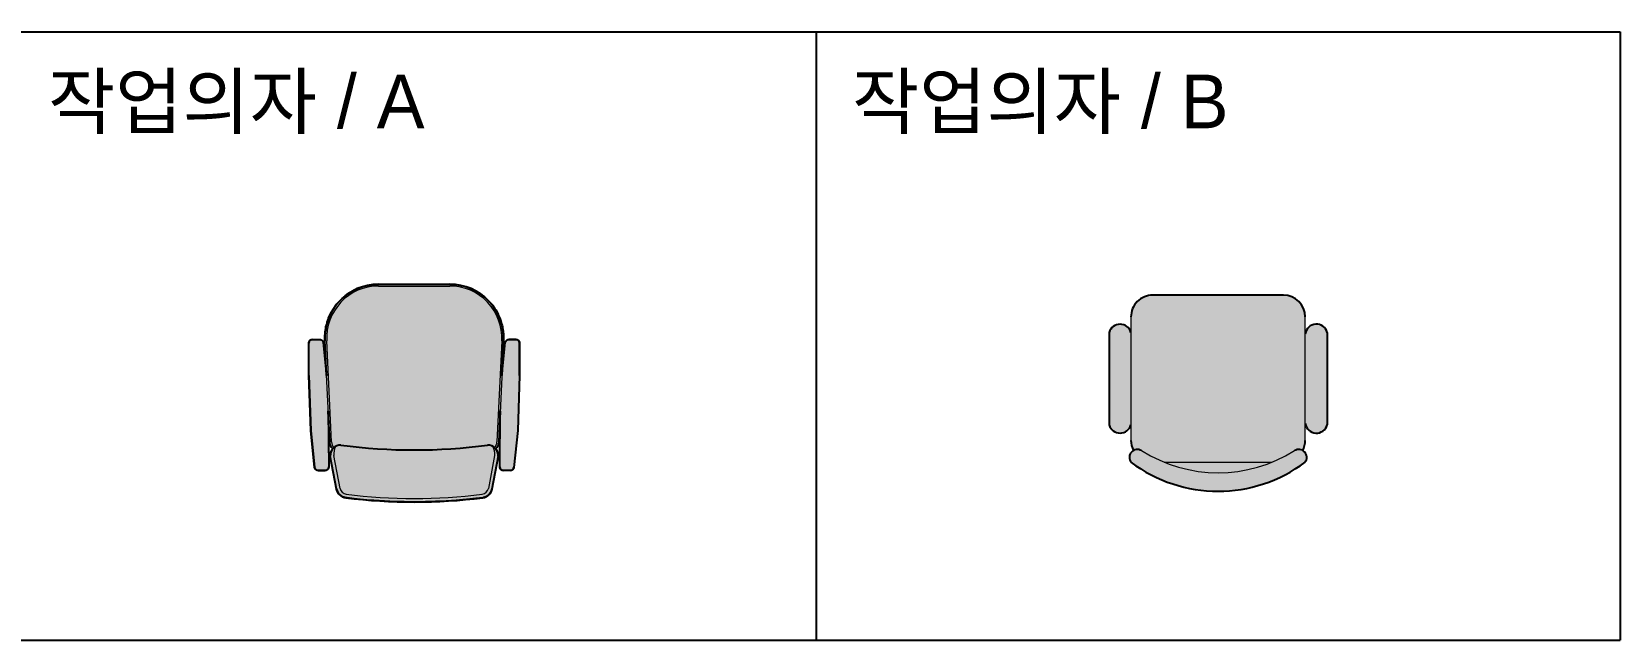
# Model space of a CAD drawing. Header units: millimetres. Extents: x 488786 to 747986, y 25193 to 95000.
# Drawn here: x 558855 to 563300, y 82345 to 84048 of the extents above; entities that cross this region are included whole.
import ezdxf

# ---------------------------------------------------------------- set-up
doc = ezdxf.new("R2010")
doc.units = ezdxf.units.MM
for name, color, linetype in [('10. ETC', 251, 'Continuous'), ('13. TXT2', 43, 'Continuous'), ('25. 255', 255, 'Continuous'), ('6. FUR1', 181, 'Continuous')]:
    doc.layers.add(name, color=color, linetype=linetype)
doc.layers.add('7. FUR2', color=241, linetype='Continuous', lineweight=5)
doc.styles.add('YUHIHA_TEXT', font='Pretendard-Regular.ttf')

# ---------------------------------------------------------------- blocks, each defined once
blk = doc.blocks.new('YUHIHA_Furniture_TaskChair_B_Plan')
at = {"layer": '25. 255', "transparency": 33554687}
blk.add_hatch(color=256, dxfattribs=at).paths.add_polyline_path([(-305.65, 363.2), (-305.05, 365.15), (-304.9, 365.45), (-304.7, 366.05), (-304.4, 366.7), (-304.3, 367), (-304, 367.6), (-303.9, 367.9), (-303.3, 369.1), (-303.1, 369.4), (-302.8, 370), (-302.45, 370.55), (-302.3, 370.85), (-301.75, 371.7), (-301.55, 371.95), (-301.4, 372.25), (-300.6, 373.35), (-299.8, 374.4), (-299.55, 374.65), (-299.15, 375.15), (-298.25, 376.15), (-297.05, 377.35), (-296.05, 378.25), (-295.55, 378.65), (-295.3, 378.9), (-294.8, 379.3), (-292.9, 380.7), (-292.6, 380.85), (-292.35, 381.05), (-292.05, 381.2), (-291.2, 381.75), (-290.6, 382.05), (-290.3, 382.25), (-289.75, 382.55), (-288.55, 383.15), (-288.2, 383.25), (-287.6, 383.55), (-286.35, 384.05), (-285.75, 384.25), (-285.45, 384.4), (-283.85, 384.9), (-283.5, 384.95), (-282.85, 385.15), (-281.55, 385.45), (-278.25, 385.95), (-277.9, 385.95), (-276.9, 386.05), (-275.9, 386.05), (-275.6, 386.1), (-274.9, 386.1), (-274.6, 386.05), (-273.6, 386.05), (-272.6, 385.95), (-271.6, 385.9), (-269.25, 385.55), (-268.95, 385.45), (-267.95, 385.25), (-267.65, 385.15), (-267.3, 385.1), (-266.65, 384.9), (-266.35, 384.85), (-265.05, 384.45), (-264.75, 384.3), (-263.8, 384), (-262.55, 383.45), (-262.25, 383.35), (-259.85, 382.15), (-259.3, 381.8), (-258.7, 381.5), (-257.85, 380.95), (-257.6, 380.75), (-256.75, 380.2), (-256.2, 379.8), (-255.15, 379), (-254.9, 378.75), (-254.4, 378.35), (-253.4, 377.45), (-252.2, 376.25), (-250.85, 374.75), (-250.25, 374), (-248.85, 372.1), (-248.3, 371.25), (-248.15, 370.95), (-247.95, 370.7), (-247.8, 370.4), (-247.6, 370.1), (-246.1, 367.15), (-246, 366.8), (-245.85, 366.5), (-245.35, 365.25), (-244.45, 362.4), (-244.15, 361.1), (-244.1, 360.75), (-244, 360.45), (-243.85, 359.45), (-243.85, 407.65), (-243.8, 407.8), (-243.8, 409.15), (-243.75, 409.25), (-243.75, 410.05), (-243.7, 410.2), (-243.7, 410.85), (-243.65, 411), (-243.65, 411.45), (-243.6, 411.55), (-243.6, 412), (-243.55, 412.1), (-243.55, 412.6), (-243.5, 412.7), (-243.5, 413.05), (-243.45, 413.15), (-243.45, 413.5), (-243.4, 413.6), (-243.4, 413.85), (-243.35, 413.95), (-243.35, 414.3), (-243.3, 414.4), (-243.3, 414.65), (-243.25, 414.75), (-243.2, 415.3), (-243.15, 415.4), (-243.15, 415.65), (-243.1, 415.75), (-243.1, 416), (-243.05, 416.1), (-243.05, 416.35), (-242.95, 416.65), (-242.95, 416.9), (-242.9, 417), (-242.85, 417.25), (-242.85, 417.45), (-242.8, 417.55), (-242.8, 417.7), (-242.75, 417.8), (-242.75, 417.9), (-242.7, 418), (-242.7, 418.25), (-242.65, 418.35), (-242.6, 418.7), (-242.55, 418.8), (-242.5, 419.15), (-242.45, 419.25), (-242.2, 420.5), (-242.1, 420.8), (-242.1, 420.95), (-242.05, 421.05), (-242.05, 421.15), (-241.95, 421.4), (-241.9, 421.7), (-241.85, 421.8), (-241.85, 421.95), (-241.75, 422.15), (-241.7, 422.5), (-241.6, 422.7), (-241.55, 423.05), (-241.45, 423.25), (-241.45, 423.35), (-241.35, 423.6), (-241.35, 423.7), (-241.25, 423.9), (-241.25, 424.05), (-241.15, 424.25), (-241.15, 424.35), (-241.05, 424.6), (-241.05, 424.7), (-240.95, 424.9), (-240.95, 425), (-240.8, 425.35), (-240.8, 425.45), (-240.7, 425.65), (-240.7, 425.8), (-240.55, 426.1), (-240.55, 426.2), (-240.4, 426.55), (-240.4, 426.65), (-240.25, 426.95), (-240.25, 427.1), (-240.05, 427.5), (-240.05, 427.6), (-239.85, 428.05), (-239.85, 428.15), (-239.6, 428.7), (-239.6, 428.8), (-239.35, 429.3), (-239.3, 429.55), (-239, 430.15), (-238.9, 430.4), (-238.9, 430.5), (-238.25, 431.85), (-238.25, 431.95), (-237.95, 432.6), (-237.25, 434), (-237.15, 434.1), (-236.92, 434.61), (-237.5, 435), (-238.15, 435.35), (-238.55, 435.65), (-238.75, 435.75), (-240.65, 437.25), (-241.85, 438.4), (-242.7, 439.3), (-243.45, 440.2), (-244.05, 441), (-244.15, 441.2), (-244.6, 441.8), (-245.2, 442.8), (-245.35, 443), (-245.55, 443.45), (-245.7, 443.65), (-245.8, 443.85), (-246.6, 445.6), (-246.8, 446.05), (-246.85, 446.3), (-247.05, 446.75), (-247.1, 447), (-247.2, 447.2), (-247.5, 448.35), (-247.6, 448.6), (-247.7, 449.05), (-247.95, 450.25), (-247.95, 450.5), (-248.05, 450.95), (-248.05, 451.2), (-248.15, 451.7), (-248.15, 451.9), (-248.2, 452.15), (-248.2, 452.65), (-248.25, 452.9), (-248.25, 455.05), (-248.2, 455.3), (-248.2, 455.75), (-248.1, 456.5), (-248.1, 456.75), (-248.05, 456.95), (-248.05, 457.2), (-247.85, 458.15), (-247.85, 458.4), (-247.8, 458.65), (-247.65, 459.1), (-247.45, 460.05), (-247.35, 460.25), (-247.25, 460.75), (-247.15, 460.95), (-247.1, 461.2), (-246.55, 462.55), (-246.5, 462.75), (-246.2, 463.45), (-246.1, 463.65), (-245.95, 463.85), (-245.85, 464.1), (-245.3, 465.15), (-244.65, 466.15), (-244.55, 466.35), (-244.1, 466.95), (-244, 467.15), (-243.85, 467.35), (-242.2, 468.6), (-235.6, 473.4), (-233.9, 474.55), (-232.25, 475.75), (-225.5, 480.35), (-223.8, 481.45), (-222.1, 482.6), (-215.2, 487), (-213.45, 488.05), (-211.7, 489.15), (-206.45, 492.3), (-204.7, 493.3), (-202.95, 494.35), (-194, 499.35), (-185, 504.1), (-183.15, 505), (-181.35, 505.95), (-175.85, 508.65), (-174, 509.5), (-172.15, 510.4), (-168.45, 512.1), (-164.7, 513.75), (-162.85, 514.6), (-155.3, 517.8), (-153.4, 518.55), (-151.55, 519.35), (-147.75, 520.85), (-142, 523), (-140.1, 523.75), (-130.45, 527.15), (-126.6, 528.45), (-124.65, 529.05), (-122.7, 529.7), (-116.85, 531.5), (-114.85, 532.05), (-112.9, 532.65), (-105.05, 534.85), (-95.15, 537.35), (-93.15, 537.8), (-91.15, 538.3), (-87.15, 539.2), (-85.15, 539.6), (-83.2, 540.05), (-75.15, 541.65), (-65.1, 543.4), (-59.05, 544.35), (-52.95, 545.15), (-50.95, 545.45), (-46.9, 545.95), (-44.85, 546.15), (-42.85, 546.4), (-36.75, 547), (-34.7, 547.15), (-32.65, 547.35), (-28.6, 547.65), (-26.55, 547.75), (-20.4, 548.15), (-18.4, 548.2), (-14.3, 548.4), (-6.15, 548.6), (-4.1, 548.6), (-2.05, 548.65), (2.05, 548.65), (4.1, 548.6), (6.15, 548.6), (14.3, 548.4), (18.4, 548.2), (20.4, 548.15), (22.45, 548), (28.6, 547.65), (32.65, 547.35), (34.7, 547.15), (36.75, 547), (42.85, 546.4), (44.85, 546.15), (46.9, 545.95), (50.95, 545.45), (52.95, 545.15), (59.05, 544.35), (65.1, 543.4), (75.15, 541.65), (83.2, 540.05), (85.15, 539.6), (87.15, 539.2), (91.15, 538.3), (93.15, 537.8), (95.15, 537.35), (105.05, 534.85), (112.9, 532.65), (114.85, 532.05), (116.85, 531.5), (122.7, 529.7), (124.65, 529.05), (126.6, 528.45), (130.45, 527.15), (138.15, 524.45), (140.1, 523.75), (142, 523), (145.8, 521.6), (151.55, 519.35), (153.4, 518.55), (155.3, 517.8), (162.85, 514.6), (164.7, 513.75), (168.45, 512.1), (172.15, 510.4), (174, 509.5), (175.85, 508.65), (181.35, 505.95), (183.15, 505), (185, 504.1), (194, 499.35), (199.4, 496.35), (202.95, 494.35), (204.7, 493.3), (206.45, 492.3), (211.7, 489.15), (216.95, 485.9), (222.1, 482.6), (223.8, 481.45), (225.5, 480.35), (228.9, 478.05), (232.25, 475.75), (233.9, 474.55), (235.6, 473.4), (242.2, 468.6), (243.85, 467.35), (244, 467.15), (244.1, 466.95), (244.55, 466.35), (245.55, 464.7), (245.95, 463.85), (246.1, 463.65), (246.4, 463), (246.55, 462.55), (246.85, 461.85), (246.9, 461.65), (247.1, 461.2), (247.15, 460.95), (247.25, 460.75), (247.35, 460.25), (247.45, 460.05), (247.65, 459.1), (247.75, 458.85), (247.85, 458.4), (247.85, 458.15), (248.05, 457.2), (248.05, 456.95), (248.1, 456.75), (248.1, 456.5), (248.2, 455.75), (248.2, 455.3), (248.25, 455.05), (248.25, 452.9), (248.2, 452.65), (248.2, 452.15), (248.15, 451.9), (248.15, 451.7), (248.05, 451.2), (248.05, 450.95), (247.95, 450.5), (247.95, 450.25), (247.85, 449.75), (247.6, 448.6), (247.5, 448.35), (247.2, 447.2), (247.1, 447), (247.05, 446.75), (246.85, 446.3), (246.8, 446.05), (245.7, 443.65), (245.55, 443.45), (245.35, 443), (245.2, 442.8), (244.6, 441.8), (244.15, 441.2), (244.05, 441), (243.45, 440.2), (242.2, 438.75), (240.65, 437.25), (238.75, 435.75), (238.55, 435.65), (238.15, 435.35), (237.5, 435), (236.92, 434.61), (237.15, 434.1), (237.25, 434), (237.95, 432.6), (238.25, 431.95), (238.25, 431.85), (238.9, 430.5), (238.9, 430.4), (239, 430.15), (239.3, 429.55), (239.35, 429.3), (239.6, 428.8), (239.6, 428.7), (239.85, 428.15), (239.85, 428.05), (240.05, 427.6), (240.05, 427.5), (240.25, 427.1), (240.25, 426.95), (240.4, 426.65), (240.4, 426.55), (240.55, 426.2), (240.55, 426.1), (240.7, 425.8), (240.7, 425.65), (240.8, 425.45), (240.8, 425.35), (240.95, 425), (240.95, 424.9), (241.05, 424.7), (241.05, 424.6), (241.15, 424.35), (241.15, 424.25), (241.25, 424.05), (241.25, 423.9), (241.35, 423.7), (241.35, 423.6), (241.45, 423.35), (241.45, 423.25), (241.55, 423.05), (241.6, 422.7), (241.7, 422.5), (241.75, 422.15), (241.85, 421.95), (241.85, 421.8), (241.9, 421.7), (241.95, 421.4), (242.05, 421.15), (242.05, 421.05), (242.1, 420.95), (242.1, 420.8), (242.2, 420.5), (242.45, 419.25), (242.5, 419.15), (242.65, 418.35), (242.7, 418.25), (242.7, 418), (242.75, 417.9), (242.75, 417.8), (242.8, 417.7), (242.8, 417.55), (242.85, 417.45), (242.85, 417.25), (242.9, 417), (242.95, 416.9), (242.95, 416.65), (243.05, 416.35), (243.05, 416.1), (243.1, 416), (243.1, 415.75), (243.15, 415.65), (243.15, 415.4), (243.2, 415.3), (243.25, 414.75), (243.3, 414.65), (243.3, 414.4), (243.35, 414.3), (243.35, 413.95), (243.4, 413.85), (243.4, 413.6), (243.45, 413.5), (243.45, 413.15), (243.5, 413.05), (243.5, 412.7), (243.55, 412.6), (243.55, 412.1), (243.6, 412), (243.6, 411.55), (243.65, 411.45), (243.65, 411), (243.7, 410.85), (243.7, 410.2), (243.75, 410.05), (243.75, 409.25), (243.8, 409.15), (243.8, 407.8), (243.85, 407.65), (243.85, 363.2), (244, 363.85), (244.2, 364.45), (244.35, 364.75), (244.75, 365.95), (244.9, 366.25), (245, 366.55), (245.15, 366.8), (245.5, 367.7), (247.15, 370.8), (247.35, 371.05), (247.5, 371.35), (247.7, 371.6), (248.2, 372.4), (248.6, 372.9), (248.75, 373.2), (250.15, 374.95), (250.6, 375.4), (251, 375.9), (251.25, 376.1), (251.65, 376.6), (251.9, 376.8), (252.1, 377.05), (252.6, 377.45), (252.8, 377.7), (253.3, 378.1), (253.75, 378.55), (255.25, 379.75), (255.55, 379.9), (256.3, 380.5), (257.1, 381), (257.35, 381.2), (259, 382.15), (259.85, 382.6), (260.45, 382.9), (260.75, 383), (261.3, 383.3), (261.6, 383.4), (262.5, 383.8), (263.1, 384), (263.4, 384.15), (265.5, 384.85), (265.8, 384.9), (266.4, 385.1), (266.75, 385.15), (267.05, 385.25), (267.65, 385.35), (268, 385.45), (270.8, 385.9), (271.15, 385.9), (271.75, 386), (272.4, 386), (272.7, 386.05), (273.7, 386.05), (274, 386.1), (274.65, 386.1), (274.95, 386.05), (275.9, 386.05), (276.25, 386), (276.85, 386), (277.5, 385.9), (277.8, 385.9), (280.65, 385.45), (280.95, 385.35), (281.6, 385.25), (282.85, 384.9), (283.15, 384.85), (285.25, 384.15), (285.55, 384), (286.15, 383.8), (286.45, 383.65), (287.35, 383.3), (287.9, 383), (288.2, 382.9), (290.45, 381.7), (290.7, 381.5), (291.25, 381.2), (291.8, 380.85), (292.05, 380.65), (292.35, 380.5), (293.1, 379.9), (293.9, 379.35), (294.4, 378.95), (296.3, 377.25), (297.2, 376.35), (297.4, 376.1), (297.65, 375.9), (298.25, 375.15), (298.5, 374.95), (299.7, 373.45), (300.05, 372.9), (301.15, 371.35), (301.3, 371.05), (301.8, 370.25), (303, 368), (303.1, 367.7), (303.4, 367.1), (303.5, 366.8), (303.65, 366.55), (303.85, 365.95), (304, 365.65), (304.8, 363.2), (304.8, 104.15), (304, 101.7), (303.85, 101.4), (303.4, 100.25), (303.1, 99.65), (303, 99.35), (302.1, 97.65), (301.15, 96), (300.95, 95.75), (300.25, 94.7), (299.85, 94.2), (299.7, 93.9), (298.7, 92.65), (298.25, 92.2), (297.65, 91.45), (297.4, 91.25), (297.2, 91), (296.95, 90.8), (296.75, 90.55), (296.5, 90.35), (296.3, 90.1), (294.4, 88.4), (293.9, 88), (293.35, 87.65), (292.6, 87.05), (291.8, 86.55), (291.55, 86.35), (291.25, 86.2), (291, 86), (289.35, 85.05), (288.2, 84.45), (287.9, 84.35), (287.35, 84.05), (287.05, 83.95), (286.15, 83.55), (285.25, 83.25), (284.95, 83.1), (283.45, 82.6), (283.15, 82.55), (282.55, 82.35), (282.2, 82.3), (281.9, 82.2), (281.6, 82.15), (281.3, 82.05), (280.95, 82), (280.65, 81.9), (277.8, 81.45), (276.85, 81.4), (275.9, 81.3), (272.7, 81.3), (272.4, 81.35), (271.45, 81.4), (271.15, 81.45), (270.8, 81.45), (268, 81.9), (267.35, 82.05), (267.05, 82.15), (266.1, 82.35), (265.5, 82.55), (265.2, 82.6), (263.7, 83.1), (263.4, 83.25), (262.5, 83.55), (261.6, 83.95), (261.3, 84.05), (260.75, 84.35), (260.45, 84.45), (260.15, 84.6), (259, 85.2), (258.45, 85.5), (258.2, 85.7), (257.65, 86), (257.1, 86.35), (256.85, 86.55), (256.55, 86.7), (256.3, 86.9), (256.05, 87.05), (255.55, 87.45), (255, 87.8), (253.75, 88.8), (253.55, 89.05), (252.8, 89.65), (252.6, 89.9), (252.35, 90.1), (251.45, 91), (251.25, 91.25), (251, 91.45), (250.6, 91.95), (249.95, 92.65), (248.95, 93.9), (248.6, 94.45), (248.2, 94.95), (247.7, 95.75), (247.5, 96), (247.35, 96.3), (247.15, 96.55), (245.5, 99.65), (244.9, 101.15), (244.75, 101.4), (244.35, 102.6), (244.2, 102.9), (243.85, 104.15), (243.85, 59.85), (243.8, 59.45), (243.8, 58.35), (243.75, 57.95), (243.75, 57.2), (243.65, 56.5), (243.6, 55.35), (243.45, 54.25), (243.45, 53.85), (243.2, 52), (243.1, 51.65), (242.9, 50.15), (242.8, 49.8), (242.6, 48.7), (242.5, 48.35), (242.45, 47.95), (242.35, 47.6), (242.3, 47.25), (241.9, 45.8), (241.85, 45.4), (240.9, 42.2), (240.5, 41.15), (240.3, 40.4), (240, 39.7), (239.9, 39.35), (239.6, 38.65), (239.5, 38.3), (237.85, 34.55), (237.5, 33.9), (237.35, 33.55), (236.8, 32.55), (236.65, 32.2), (236.45, 31.9), (236.3, 31.55), (236.1, 31.25), (235.55, 30.25), (234.95, 29.3), (234.6, 28.65), (234, 27.7), (233.75, 27.4), (233.35, 26.8), (232.95, 26.15), (232.7, 25.85), (232.3, 25.25), (231.6, 24.35), (230.95, 23.45), (228.8, 20.85), (228.55, 20.6), (228.05, 20), (227.55, 19.45), (226.5, 18.4), (226.25, 18.1), (225.45, 17.35), (225.2, 17.05), (222.15, 14.3), (221.85, 14.1), (220.1, 12.65), (219.2, 12), (218.9, 11.75), (218.3, 11.35), (218, 11.1), (217.65, 10.9), (217.05, 10.5), (216.75, 10.25), (215.2, 9.25), (214.55, 8.85), (213.9, 8.5), (212.95, 7.9), (212.6, 7.75), (211.95, 7.4), (211.3, 7), (210.6, 6.7), (210.3, 6.5), (209.6, 6.2), (209.3, 6), (205.15, 4.2), (204.8, 4.1), (204.1, 3.8), (203.75, 3.7), (202.7, 3.3), (202, 3.1), (201.65, 2.95), (200.95, 2.75), (200.6, 2.6), (198.05, 1.9), (197.7, 1.85), (196.6, 1.55), (196.25, 1.5), (195.5, 1.3), (194.75, 1.15), (192.95, 0.85), (192.55, 0.75), (189.6, 0.35), (189.25, 0.35), (188.1, 0.2), (186.25, 0.1), (185.85, 0.05), (184.75, 0.05), (184.4, 0), (-184.4, 0), (-184.75, 0.05), (-185.85, 0.05), (-186.25, 0.1), (-188.1, 0.2), (-189.25, 0.35), (-189.6, 0.35), (-192.55, 0.75), (-192.95, 0.85), (-193.65, 0.95), (-194.05, 1.05), (-194.75, 1.15), (-195.5, 1.3), (-196.25, 1.5), (-196.6, 1.55), (-197.7, 1.85), (-198.05, 1.9), (-200.6, 2.6), (-200.95, 2.75), (-201.65, 2.95), (-202, 3.1), (-202.7, 3.3), (-203.75, 3.7), (-204.1, 3.8), (-204.8, 4.1), (-205.15, 4.2), (-207.6, 5.25), (-209.3, 6), (-209.6, 6.2), (-210.3, 6.5), (-210.6, 6.7), (-211.3, 7), (-211.95, 7.4), (-212.6, 7.75), (-212.95, 7.9), (-213.9, 8.5), (-214.55, 8.85), (-215.2, 9.25), (-216.75, 10.25), (-217.05, 10.5), (-217.65, 10.9), (-218, 11.1), (-218.3, 11.35), (-218.9, 11.75), (-219.2, 12), (-220.1, 12.65), (-221.85, 14.1), (-222.15, 14.3), (-225.2, 17.05), (-225.45, 17.35), (-226, 17.85), (-226.5, 18.4), (-227.55, 19.45), (-228.8, 20.85), (-230.95, 23.45), (-231.6, 24.35), (-232.3, 25.25), (-232.7, 25.85), (-232.95, 26.15), (-233.35, 26.8), (-233.75, 27.4), (-234, 27.7), (-234.6, 28.65), (-234.95, 29.3), (-235.55, 30.25), (-236.1, 31.25), (-236.3, 31.55), (-236.45, 31.9), (-236.65, 32.2), (-236.8, 32.55), (-237.35, 33.55), (-237.5, 33.9), (-237.85, 34.55), (-239.5, 38.3), (-239.6, 38.65), (-239.9, 39.35), (-240, 39.7), (-240.3, 40.4), (-240.5, 41.15), (-240.9, 42.2), (-241.85, 45.4), (-241.9, 45.8), (-242.2, 46.85), (-242.45, 47.95), (-242.5, 48.35), (-242.6, 48.7), (-242.8, 49.8), (-242.9, 50.15), (-243.1, 51.65), (-243.2, 52), (-243.45, 53.85), (-243.45, 54.25), (-243.6, 55.35), (-243.65, 56.5), (-243.75, 57.2), (-243.75, 57.95), (-243.8, 58.35), (-243.8, 59.45), (-243.85, 59.85), (-243.85, 107.9), (-244, 106.9), (-244.1, 106.6), (-244.15, 106.25), (-244.25, 105.95), (-244.3, 105.6), (-244.4, 105.3), (-244.45, 104.95), (-245.35, 102.1), (-245.5, 101.8), (-245.6, 101.45), (-245.75, 101.15), (-246.1, 100.25), (-246.4, 99.6), (-247.6, 97.25), (-247.8, 96.95), (-247.95, 96.65), (-248.15, 96.4), (-248.3, 96.1), (-248.85, 95.25), (-250.25, 93.35), (-250.85, 92.6), (-252.2, 91.1), (-253.4, 89.9), (-253.9, 89.45), (-255.15, 88.4), (-255.4, 88.15), (-256.75, 87.15), (-257.05, 87), (-257.85, 86.4), (-258.15, 86.25), (-258.4, 86.05), (-258.7, 85.9), (-259, 85.7), (-259.6, 85.4), (-259.85, 85.2), (-262.25, 84), (-263.2, 83.65), (-264.1, 83.25), (-267.3, 82.25), (-267.65, 82.2), (-267.95, 82.1), (-268.3, 82.05), (-268.6, 81.95), (-269.25, 81.85), (-269.9, 81.7), (-271.25, 81.5), (-271.6, 81.5), (-272.25, 81.4), (-272.6, 81.4), (-273.6, 81.3), (-276.6, 81.3), (-276.9, 81.35), (-277.6, 81.35), (-278.25, 81.45), (-278.6, 81.45), (-281.25, 81.85), (-281.55, 81.95), (-282.2, 82.05), (-282.85, 82.2), (-284.15, 82.6), (-284.8, 82.75), (-287, 83.55), (-287.3, 83.7), (-287.6, 83.8), (-288.2, 84.1), (-288.55, 84.2), (-289.75, 84.8), (-290.3, 85.15), (-291.2, 85.6), (-292.05, 86.15), (-292.35, 86.3), (-292.6, 86.5), (-293.45, 87.05), (-295.05, 88.25), (-296.05, 89.15), (-296.55, 89.55), (-297.55, 90.5), (-297.75, 90.75), (-298.25, 91.2), (-299.15, 92.2), (-299.55, 92.7), (-299.8, 92.95), (-301.4, 95.1), (-301.55, 95.4), (-301.95, 95.95), (-302.1, 96.25), (-302.3, 96.5), (-302.45, 96.8), (-302.65, 97.1), (-303.1, 97.95), (-303.3, 98.25), (-303.9, 99.45), (-304, 99.75), (-304.3, 100.35), (-304.4, 100.7), (-304.7, 101.3), (-305.05, 102.25), (-305.65, 104.15)], is_closed=False, flags=16)
blk.add_line((-248.26, 454.04), (-248.26, 454.04))
at = {"layer": '6. FUR1'}
for p, q in [((-305.65, 104.14), (-305.65, 363.22)), ((304.8, 104.14), (304.8, 363.22)), ((-182.88, 0), (182.88, 0))]:
    blk.add_line(p, q, dxfattribs=at)
for centre, radius, start, end in [((0, 142.24), 406.4, 53.1301, 126.8699), ((-225.97, 454.04), 22.29, 143.30994, 302.02741), ((225.97, 454.04), 22.29, 237.97259, 36.69006), ((-182.88, 406.4), 60.96, 152.41556, 180), ((182.88, 406.4), 60.96, 0, 27.58444), ((-275.17, 354.33), 31.75, 9.29463, 163.7398), ((274.32, 354.33), 31.75, 16.2602, 163.7398), ((-275.17, 113.03), 31.75, 196.2602, 350.70537), ((274.32, 113.03), 31.75, 196.2602, 343.7398), ((-182.88, 60.96), 60.96, 180, 270), ((182.88, 60.96), 60.96, 270, 0)]:
    blk.add_arc(centre, radius, start, end, dxfattribs=at)
at = {"layer": '7. FUR2'}
for p, q in [((151.18, 467.36), (-151.18, 467.36)), ((-243.84, 406.4), (-243.84, 60.96)), ((243.84, 60.96), (243.84, 406.4))]:
    blk.add_line(p, q, dxfattribs=at)
blk.add_arc((0, 98.02), 399.09, 57.57575, 122.42425, dxfattribs=at)
blk = doc.blocks.new('YUHIHA_Furniture_TaskChair_A_Plan')
at = {"layer": '25. 255'}
blk.add_hatch(color=256, dxfattribs=at).paths.add_polyline_path([(-101.4, 0), (-106.8, 0.2), (-112.2, 0.5), (-116.3, 0.9), (-121.7, 1.6), (-127, 2.4), (-131, 3.2), (-136.3, 4.5), (-140.3, 5.5), (-144.2, 6.6), (-149.3, 8.3), (-154.4, 10.2), (-158.2, 11.7), (-161.9, 13.4), (-166.8, 15.7), (-171.6, 18.2), (-176.4, 20.9), (-181, 23.7), (-185.5, 26.7), (-188.8, 29.1), (-193.1, 32.4), (-196.3, 34.9), (-200.4, 38.5), (-203.4, 41.3), (-207.2, 45.1), (-211, 49), (-213.7, 52.1), (-216.3, 55.2), (-219.6, 59.4), (-222.8, 63.8), (-225.9, 68.3), (-228, 71.8), (-230.8, 76.5), (-232.7, 80), (-234.6, 83.7), (-236.3, 87.3), (-238, 91.1), (-239.5, 94.8), (-241, 98.6), (-242.3, 102.5), (-243.6, 106.3), (-244.7, 110.3), (-245.7, 114.2), (-246.6, 118.2), (-247.4, 122.1), (-248.1, 126.2), (-248.7, 130.2), (-249.2, 134.2), (-249.6, 138.3), (-249.9, 142.3), (-250, 147.8), (-250, 151.8), (-249.9, 155.9), (-245.2, 255.7), (-254.9, 163.2), (-255.1, 162.4), (-255.3, 161.6), (-255.6, 160.7), (-255.9, 159.9), (-256.5, 158.9), (-257.2, 158), (-258, 157.2), (-258.9, 156.4), (-259.8, 155.8), (-260.8, 155.3), (-261.9, 154.9), (-263, 154.6), (-264, 154.5), (-264.9, 154.4), (-285.3, 154.4), (-286.7, 154.6), (-287.4, 154.7), (-288.2, 155), (-289.6, 155.6), (-290.8, 156.4), (-291.4, 156.8), (-292, 157.4), (-293, 158.5), (-293.8, 159.7), (-294.1, 160.5), (-294.4, 161.2), (-294.6, 161.9), (-294.8, 162.8), (-294.9, 163.6), (-294.9, 164.4), (-294.9, 255.7), (-289.8, 409.4), (-279, 512.5), (-278.8, 513.4), (-278.6, 514.3), (-278.3, 515.1), (-278, 515.9), (-277.4, 516.9), (-276.7, 517.8), (-275.9, 518.7), (-275.1, 519.4), (-274, 520.1), (-273, 520.6), (-271.9, 521), (-270.8, 521.2), (-270, 521.4), (-269.1, 521.4), (-248.8, 521.4), (-247.9, 521.3), (-247.2, 521.2), (-246.5, 521), (-245.7, 520.7), (-245, 520.4), (-244.3, 520), (-243.5, 519.5), (-242.9, 519), (-242.3, 518.5), (-241.8, 517.9), (-241.3, 517.3), (-240.9, 516.7), (-240.5, 516), (-240.1, 515.2), (-239.8, 514.4), (-239.6, 513.7), (-239.4, 512.5), (-239.4, 511.4), (-240.6, 355.2), (-236.5, 441.3), (-236.4, 443.6), (-236, 446), (-235.3, 448.5), (-234.6, 450.8), (-233.6, 453), (-232.5, 455.1), (-231.1, 457.2), (-229.6, 459.1), (-228.1, 460.9), (-229, 462.1), (-229.8, 463.2), (-231.2, 465.5), (-231.8, 466.6), (-232.4, 467.9), (-232.9, 469.1), (-233.4, 470.4), (-233.8, 471.6), (-234.1, 472.9), (-234.6, 475.6), (-234.9, 478.2), (-235, 479.9), (-235, 481.2), (-217.4, 573.3), (-217.1, 574.7), (-216.7, 576.2), (-216.3, 577.6), (-215.7, 578.9), (-215.2, 580.3), (-214.5, 581.6), (-213.8, 582.9), (-213, 584.1), (-212.2, 585.3), (-211.2, 586.6), (-210.2, 587.8), (-209.2, 588.8), (-208.1, 589.8), (-207, 590.8), (-205.9, 591.7), (-204.7, 592.6), (-203.5, 593.4), (-202.2, 594.1), (-200.9, 594.7), (-199.7, 595.3), (-198.6, 595.7), (-197.2, 596.2), (-195.8, 596.6), (-194.6, 596.9), (-193.1, 597.2), (-191.7, 597.5), (-172.6, 599.7), (-155.6, 601.6), (-136.5, 603.4), (-117.3, 605), (-104.5, 605.9), (-89.6, 606.9), (-74.7, 607.7), (-59.8, 608.3), (-44.8, 608.8), (-32, 609.1), (-17.1, 609.4), (-2.1, 609.5), (12.8, 609.4), (27.8, 609.2), (40.6, 608.9), (55.5, 608.5), (68.3, 608), (83.2, 607.2), (98.2, 606.3), (113.1, 605.3), (132.2, 603.8), (151.4, 602), (168.3, 600.2), (187.4, 598), (192.3, 597.4), (193.7, 597.1), (195.2, 596.8), (196.8, 596.3), (198.4, 595.8), (199.9, 595.2), (201.4, 594.5), (202.9, 593.7), (204.2, 592.9), (205.4, 592.1), (206.6, 591.2), (207.7, 590.3), (208.8, 589.3), (209.9, 588.1), (210.9, 587), (211.8, 585.8), (212.8, 584.5), (213.6, 583.2), (214.3, 582), (215.1, 580.5), (215.7, 579.1), (216.2, 577.7), (216.7, 576.2), (217.1, 574.7), (217.4, 573.3), (234.9, 481.2), (235, 479.9), (234.9, 478.2), (234.6, 475.6), (234.1, 472.9), (233.8, 471.6), (233.4, 470.4), (232.9, 469.1), (232.4, 467.9), (231.8, 466.6), (231.2, 465.5), (229.8, 463.2), (229, 462.1), (228.1, 460.9), (229.6, 459.1), (231.1, 457.2), (232.5, 455.1), (233.6, 453), (234.6, 450.8), (235.3, 448.5), (236, 446), (236.4, 443.6), (236.5, 441.3), (240.6, 355.2), (239.4, 511.4), (239.4, 512.5), (239.6, 513.7), (240, 514.9), (240.6, 516.3), (241.3, 517.3), (242.2, 518.4), (243.3, 519.3), (244.3, 520), (245.5, 520.6), (246.8, 521.1), (248.1, 521.3), (249.2, 521.4), (269.1, 521.4), (269.8, 521.4), (270.8, 521.3), (271.6, 521.1), (272.4, 520.8), (273.2, 520.5), (273.9, 520.2), (274.7, 519.7), (275.3, 519.2), (276, 518.6), (276.6, 518), (277.2, 517.3), (277.6, 516.7), (278, 515.9), (278.3, 515.1), (278.6, 514.3), (278.8, 513.5), (279, 512.4), (289.8, 409.4), (294.9, 255.7), (294.9, 164.4), (294.9, 163.2), (294.7, 162.1), (294.3, 160.9), (293.8, 159.9), (293.3, 158.9), (292.6, 158), (291.8, 157.2), (291, 156.5), (290, 155.8), (289, 155.3), (287.9, 154.9), (286.8, 154.6), (285.9, 154.5), (284.9, 154.4), (264.9, 154.4), (263.5, 154.5), (262, 154.8), (260.7, 155.3), (259.6, 155.9), (258.5, 156.7), (257.5, 157.6), (256.7, 158.7), (255.9, 159.9), (255.6, 160.7), (255.3, 161.6), (255.1, 162.4), (254.9, 163.2), (245.2, 255.7), (249.9, 157.3), (250, 153.2), (250, 150.5), (250, 146.4), (249.9, 142.3), (249.6, 138.3), (249.1, 132.9), (248.4, 127.5), (247.7, 123.5), (246.9, 119.5), (245.7, 114.2), (245, 111.6), (243.9, 107.6), (243.2, 105), (241.9, 101.2), (241, 98.6), (239.5, 94.8), (238.5, 92.3), (236.9, 88.6), (234.6, 83.7), (233.4, 81.2), (231.4, 77.6), (230.1, 75.3), (228, 71.8), (225.9, 68.3), (224.4, 66.1), (222, 62.7), (220.4, 60.5), (218.8, 58.4), (216.3, 55.2), (213.7, 52.1), (211.9, 50), (208.2, 46), (205.3, 43.1), (203.4, 41.3), (201.4, 39.4), (198.3, 36.7), (196.3, 34.9), (193.1, 32.4), (188.8, 29.1), (184.4, 25.9), (179.8, 23), (176.4, 20.9), (171.6, 18.2), (166.8, 15.7), (163.2, 13.9), (158.2, 11.7), (154.4, 10.2), (149.3, 8.3), (144.2, 6.6), (138.9, 5.1), (135, 4.1), (131, 3.2), (125.7, 2.2), (120.3, 1.4), (115, 0.7), (110.9, 0.4), (106.8, 0.2), (104.1, 0.1), (100, 0)])
blk.add_lwpolyline([(-101.4, 0), (-106.8, 0.2), (-112.2, 0.5), (-116.3, 0.9), (-121.7, 1.6), (-127, 2.4), (-131, 3.2), (-136.3, 4.5), (-140.3, 5.5), (-144.2, 6.6), (-149.3, 8.3), (-154.4, 10.2), (-158.2, 11.7), (-161.9, 13.4), (-166.8, 15.7), (-171.6, 18.2), (-176.4, 20.9), (-181, 23.7), (-185.5, 26.7), (-188.8, 29.1), (-193.1, 32.4), (-196.3, 34.9), (-200.4, 38.5), (-203.4, 41.3), (-207.2, 45.1), (-211, 49), (-213.7, 52.1), (-216.3, 55.2), (-219.6, 59.4), (-222.8, 63.8), (-225.9, 68.3), (-228, 71.8), (-230.8, 76.5), (-232.7, 80), (-234.6, 83.7), (-236.3, 87.3), (-238, 91.1), (-239.5, 94.8), (-241, 98.6), (-242.3, 102.5), (-243.6, 106.3), (-244.7, 110.3), (-245.7, 114.2), (-246.6, 118.2), (-247.4, 122.1), (-248.1, 126.2), (-248.7, 130.2), (-249.2, 134.2), (-249.6, 138.3), (-249.9, 142.3), (-250, 147.8), (-250, 151.8), (-249.9, 155.9), (-245.2, 255.7), (-254.9, 163.2), (-255.1, 162.4), (-255.3, 161.6), (-255.6, 160.7), (-255.9, 159.9), (-256.5, 158.9), (-257.2, 158), (-258, 157.2), (-258.9, 156.4), (-259.8, 155.8), (-260.8, 155.3), (-261.9, 154.9), (-263, 154.6), (-264, 154.5), (-264.9, 154.4), (-285.3, 154.4), (-286.7, 154.6), (-287.4, 154.7), (-288.2, 155), (-289.6, 155.6), (-290.8, 156.4), (-291.4, 156.8), (-292, 157.4), (-293, 158.5), (-293.8, 159.7), (-294.1, 160.5), (-294.4, 161.2), (-294.6, 161.9), (-294.8, 162.8), (-294.9, 163.6), (-294.9, 164.4), (-294.9, 255.7), (-289.8, 409.4), (-279, 512.5), (-278.8, 513.4), (-278.6, 514.3), (-278.3, 515.1), (-278, 515.9), (-277.4, 516.9), (-276.7, 517.8), (-275.9, 518.7), (-275.1, 519.4), (-274, 520.1), (-273, 520.6), (-271.9, 521), (-270.8, 521.2), (-270, 521.4), (-269.1, 521.4), (-248.8, 521.4), (-247.9, 521.3), (-247.2, 521.2), (-246.5, 521), (-245.7, 520.7), (-245, 520.4), (-244.3, 520), (-243.5, 519.5), (-242.9, 519), (-242.3, 518.5), (-241.8, 517.9), (-241.3, 517.3), (-240.9, 516.7), (-240.5, 516), (-240.1, 515.2), (-239.8, 514.4), (-239.6, 513.7), (-239.4, 512.5), (-239.4, 511.4), (-240.6, 355.2), (-236.5, 441.3), (-236.4, 443.6), (-236, 446), (-235.3, 448.5), (-234.6, 450.8), (-233.6, 453), (-232.5, 455.1), (-231.1, 457.2), (-229.6, 459.1), (-228.1, 460.9), (-229, 462.1), (-229.8, 463.2), (-231.2, 465.5), (-231.8, 466.6), (-232.4, 467.9), (-232.9, 469.1), (-233.4, 470.4), (-233.8, 471.6), (-234.1, 472.9), (-234.6, 475.6), (-234.9, 478.2), (-235, 479.9), (-235, 481.2), (-217.4, 573.3), (-217.1, 574.7), (-216.7, 576.2), (-216.3, 577.6), (-215.7, 578.9), (-215.2, 580.3), (-214.5, 581.6), (-213.8, 582.9), (-213, 584.1), (-212.2, 585.3), (-211.2, 586.6), (-210.2, 587.8), (-209.2, 588.8), (-208.1, 589.8), (-207, 590.8), (-205.9, 591.7), (-204.7, 592.6), (-203.5, 593.4), (-202.2, 594.1), (-200.9, 594.7), (-199.7, 595.3), (-198.6, 595.7), (-197.2, 596.2), (-195.8, 596.6), (-194.6, 596.9), (-193.1, 597.2), (-191.7, 597.5), (-172.6, 599.7), (-155.6, 601.6), (-136.5, 603.4), (-117.3, 605), (-104.5, 605.9), (-89.6, 606.9), (-74.7, 607.7), (-59.8, 608.3), (-44.8, 608.8), (-32, 609.1), (-17.1, 609.4), (-2.1, 609.5), (12.8, 609.4), (27.8, 609.2), (40.6, 608.9), (55.5, 608.5), (68.3, 608), (83.2, 607.2), (98.2, 606.3), (113.1, 605.3), (132.2, 603.8), (151.4, 602), (168.3, 600.2), (187.4, 598), (192.3, 597.4), (193.7, 597.1), (195.2, 596.8), (196.8, 596.3), (198.4, 595.8), (199.9, 595.2), (201.4, 594.5), (202.9, 593.7), (204.2, 592.9), (205.4, 592.1), (206.6, 591.2), (207.7, 590.3), (208.8, 589.3), (209.9, 588.1), (210.9, 587), (211.8, 585.8), (212.8, 584.5), (213.6, 583.2), (214.3, 582), (215.1, 580.5), (215.7, 579.1), (216.2, 577.7), (216.7, 576.2), (217.1, 574.7), (217.4, 573.3), (234.9, 481.2), (235, 479.9), (234.9, 478.2), (234.6, 475.6), (234.1, 472.9), (233.8, 471.6), (233.4, 470.4), (232.9, 469.1), (232.4, 467.9), (231.8, 466.6), (231.2, 465.5), (229.8, 463.2), (229, 462.1), (228.1, 460.9), (229.6, 459.1), (231.1, 457.2), (232.5, 455.1), (233.6, 453), (234.6, 450.8), (235.3, 448.5), (236, 446), (236.4, 443.6), (236.5, 441.3), (240.6, 355.2), (239.4, 511.4), (239.4, 512.5), (239.6, 513.7), (240, 514.9), (240.6, 516.3), (241.3, 517.3), (242.2, 518.4), (243.3, 519.3), (244.3, 520), (245.5, 520.6), (246.8, 521.1), (248.1, 521.3), (249.2, 521.4), (269.1, 521.4), (269.8, 521.4), (270.8, 521.3), (271.6, 521.1), (272.4, 520.8), (273.2, 520.5), (273.9, 520.2), (274.7, 519.7), (275.3, 519.2), (276, 518.6), (276.6, 518), (277.2, 517.3), (277.6, 516.7), (278, 515.9), (278.3, 515.1), (278.6, 514.3), (278.8, 513.5), (279, 512.4), (289.8, 409.4), (294.9, 255.7), (294.9, 164.4), (294.9, 163.2), (294.7, 162.1), (294.3, 160.9), (293.8, 159.9), (293.3, 158.9), (292.6, 158), (291.8, 157.2), (291, 156.5), (290, 155.8), (289, 155.3), (287.9, 154.9), (286.8, 154.6), (285.9, 154.5), (284.9, 154.4), (264.9, 154.4), (263.5, 154.5), (262, 154.8), (260.7, 155.3), (259.6, 155.9), (258.5, 156.7), (257.5, 157.6), (256.7, 158.7), (255.9, 159.9), (255.6, 160.7), (255.3, 161.6), (255.1, 162.4), (254.9, 163.2), (245.2, 255.7), (249.9, 157.3), (250, 153.2), (250, 150.5), (250, 146.4), (249.9, 142.3), (249.6, 138.3), (249.1, 132.9), (248.4, 127.5), (247.7, 123.5), (246.9, 119.5), (245.7, 114.2), (245, 111.6), (243.9, 107.6), (243.2, 105), (241.9, 101.2), (241, 98.6), (239.5, 94.8), (238.5, 92.3), (236.9, 88.6), (234.6, 83.7), (233.4, 81.2), (231.4, 77.6), (230.1, 75.3), (228, 71.8), (225.9, 68.3), (224.4, 66.1), (222, 62.7), (220.4, 60.5), (218.8, 58.4), (216.3, 55.2), (213.7, 52.1), (211.9, 50), (208.2, 46), (205.3, 43.1), (203.4, 41.3), (201.4, 39.4), (198.3, 36.7), (196.3, 34.9), (193.1, 32.4), (188.8, 29.1), (184.4, 25.9), (179.8, 23), (176.4, 20.9), (171.6, 18.2), (166.8, 15.7), (163.2, 13.9), (158.2, 11.7), (154.4, 10.2), (149.3, 8.3), (144.2, 6.6), (138.9, 5.1), (135, 4.1), (131, 3.2), (125.7, 2.2), (120.3, 1.4), (115, 0.7), (110.9, 0.4), (106.8, 0.2), (104.1, 0.1), (100, 0)], close=True, dxfattribs=at)
at = {"layer": '6. FUR1'}
for p, q in [((-235, 481.2), (-217.4, 573.3)), ((217.4, 573.3), (234.9, 481.2)), ((-289.8, 409.4), (-279, 512.4)), ((-269.1, 521.4), (-249.4, 521.4)), ((269.1, 521.4), (249.4, 521.4)), ((289.8, 409.4), (279, 512.4)), ((-294.9, 255.7), (-289.8, 409.4)), ((294.9, 255.7), (289.8, 409.4)), ((-294.9, 255.7), (-294.9, 164.4)), ((294.9, 255.7), (294.9, 164.4)), ((-284.9, 154.4), (-264.9, 154.4)), ((284.9, 154.4), (264.9, 154.4)), ((100, 0), (-100, 0))]:
    blk.add_line(p, q, dxfattribs=at)
for centre, radius, start, end in [((-187.9, 567.7), 30, 97.1793, 169.2056), ((0, -924.2), 1533.7, 82.8207, 97.1793), ((187.9, 567.7), 30, 10.7944, 82.8207), ((-269.1, 511.4), 10, 90, 173.9885), ((-249.4, 511.4), 10, 359.554, 90), ((249.4, 511.4), 10, 90, 180.446), ((269.1, 511.4), 10, 6.0115, 90), ((-205, 480), 30, 177.7173, 270), ((0, -1069.9), 1533.7, 82.3194, 97.6806), ((205, 480), 30, 270, 2.2827), ((-284.9, 164.4), 10, 180, 270), ((-100, 150), 150, 176.7077, 270), ((100, 150), 150, 270, 3.2923), ((284.9, 164.4), 10, 270, 0)]:
    blk.add_arc(centre, radius, start, end, dxfattribs=at)
at = {"layer": '7. FUR2'}
for p, q in [((-225.1, 479.3), (-207.6, 571.4)), ((207.6, 571.4), (225.1, 479.3)), ((-240.6, 355.1), (-239.4, 511.3)), ((240.6, 355.1), (239.4, 511.3)), ((-249.8, 158.6), (-236.5, 441.1)), ((-244.8, 158.4), (-231.6, 440.9)), ((231.6, 440.9), (244.8, 158.4)), ((236.5, 441.1), (249.8, 158.6)), ((-245.2, 255.7), (-254.9, 163.4)), ((245.2, 255.7), (254.9, 163.4)), ((100, 5), (-100, 5))]:
    blk.add_line(p, q, dxfattribs=at)
for centre, radius, start, end in [((-187.9, 567.7), 20, 97.1793, 169.2056), ((0, -924.2), 1523.7, 82.8207, 97.1793), ((187.9, 567.7), 20, 10.7944, 82.8207), ((-206.6, 439.9), 30, 135.8011, 177.7173), ((-206.6, 439.9), 25, 135.8011, 177.7173), ((-175.9, 475.4), 49.4, 175.4342, 205.1727), ((175.9, 475.4), 49.4, 334.8273, 4.5658), ((206.6, 439.9), 25, 2.2827, 44.1989), ((206.6, 439.9), 30, 2.2827, 44.1989), ((-264.9, 164.4), 10, 270, 354.0228), ((-100, 150), 145, 176.7077, 270), ((100, 150), 145, 270, 3.2923), ((264.9, 164.4), 10, 185.9772, 270)]:
    blk.add_arc(centre, radius, start, end, dxfattribs=at)

msp = doc.modelspace()

# ---------------------------------------------------------------- linework, layer by layer
at = {"layer": '10. ETC'}
for p, q in [((554300, 84047.6), (563300, 84047.6)), ((561050, 84047.6), (561050, 82344.7)), ((563300, 84047.6), (563300, 82344.7)), ((554300, 82344.7), (563300, 82344.7))]:
    msp.add_line(p, q, dxfattribs=at)

# ---------------------------------------------------------------- block references
at = {"rotation": 180}
msp.add_blockref('YUHIHA_Furniture_TaskChair_A_Plan', (559925, 83340.9), dxfattribs=at)
at = {"ltscale": 5, "rotation": 180}
msp.add_blockref('YUHIHA_Furniture_TaskChair_B_Plan', (562174.6, 83310.4), dxfattribs=at)

# ---------------------------------------------------------------- texts
at = {"layer": '13. TXT2', "color": 7, "char_height": 150, "width": 2050, "attachment_point": 1, "style": 'YUHIHA_TEXT'}
for s, insert in [('작업의자 / A', (558900, 83927.6)), ('작업의자 / B', (561150, 83927.6))]:
    msp.add_mtext(s, dxfattribs=dict(at, insert=insert))

doc.saveas('drawing.dxf')
